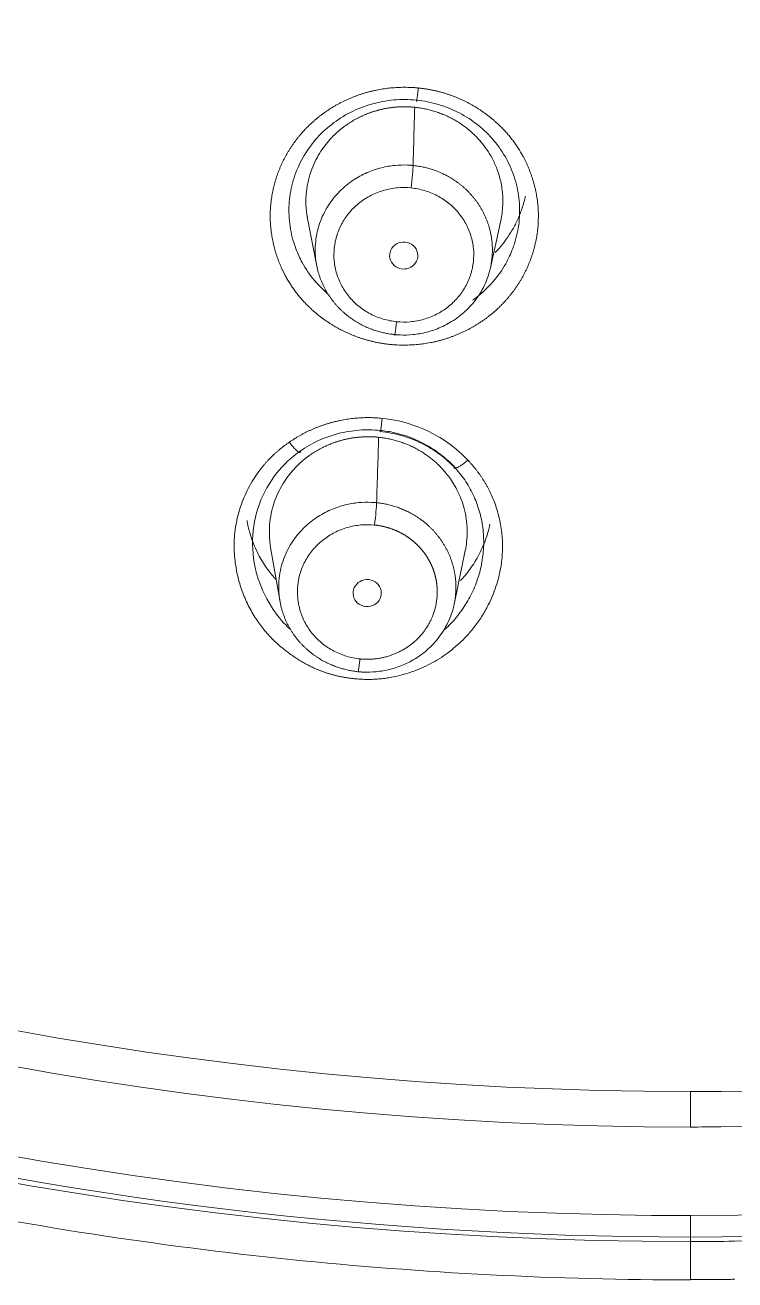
# Model space of a CAD drawing. Extents: x 6534 to 7663, y 0 to 827.
# Drawn here: x 7092.73 to 7104.11, y 475.14 to 495.25 of the extents above; entities that cross this region are included whole.
import ezdxf

# ---------------------------------------------------------------- set-up
doc = ezdxf.new("R2010")
doc.units = 0
doc.header["$LTSCALE"] = 30
doc.header["$MEASUREMENT"] = 0
doc.layers.add('1', color=7, linetype='CONTINUOUS')

msp = doc.modelspace()

# ---------------------------------------------------------------- linework, layer by layer
at = {"layer": '1', "color": 7, "linetype": 'Continuous', "lineweight": 18}
for p, q in [((7097.254, 492.176), (7097.407, 491.39)), ((7100.19, 491.36), (7100.362, 492.143)), ((7096.668, 486.877), (7096.818, 486.011)), ((7099.608, 485.968), (7099.786, 486.829))]:
    msp.add_line(p, q, dxfattribs=at)
at = {"layer": '1', "color": 7, "linetype": 'Continuous', "lineweight": 13}
for p, q in [((7103.394, 478.161), (7103.394, 477.592)), ((7103.394, 476.172), (7103.394, 475.81)), ((7103.394, 475.757), (7103.394, 475.829))]:
    msp.add_line(p, q, dxfattribs=at)
at = {"layer": '1', "color": 7, "linetype": 'Continuous', "lineweight": 18}
for centre, major_axis, ratio, start_param, end_param in [((7103.394, 533.307), (-60.5, 0), 0.961466, 4.72417, 7.004197), ((7103.394, 533.307), (-60.5, 0), 0.961466, 2.420581, 4.712389), ((7103.394, 533.445), (-59.925, 0), 0.961466, 4.712389, 7.853982), ((7103.394, 533.445), (60, 0), 0.961466, 1.582577, 4.712389), ((7103.394, 533.445), (60, 0), 0.961466, 4.72417, 7.853982), ((7103.394, 533.445), (-59.925, 0), 0.961466, 1.570796, 4.712389), ((7098.919, 492.724), (-0.03, -0.298), 0.02886, 1.294108, 2.767004), ((7098.685, 490.58), (0.03, 0.298), 0.028909, 2.892314, 4.434976), ((7098.334, 487.321), (-0.031, -0.298), 0.029056, 1.294328, 2.751593), ((7098.1, 485.176), (0.031, 0.298), 0.029105, 2.87292, 4.434803), ((7103.394, 533.445), (60, 0), 0.961466, 4.712389, 4.72417)]:
    msp.add_ellipse(centre, major_axis=major_axis, ratio=ratio, start_param=start_param, end_param=end_param, dxfattribs=at)
at = {"layer": '1', "color": 7, "linetype": 'Continuous', "lineweight": 13}
for centre, major_axis, start_param, end_param in [((7103.394, 533.307), (59.425, 0), 1.570796, 4.70194), ((7103.394, 533.307), (-59.425, 0), 1.570796, 4.70194), ((7103.394, 533.307), (57.948, 0), 1.579187, 4.712389), ((7103.394, 533.307), (-57.948, 0), 1.579187, 4.712389), ((7103.394, 533.352), (57.403, 0), 1.579486, 4.712389), ((7103.394, 533.352), (57.403, 0), 4.721079, 7.853982), ((7103.394, 533.352), (57.403, 0), 4.712389, 4.721079), ((7103.394, 533.307), (57.948, 0), 4.712389, 4.720779), ((7103.394, 533.307), (-59.425, 0), 1.560347, 1.570796)]:
    msp.add_ellipse(centre, major_axis=major_axis, ratio=0.961466, start_param=start_param, end_param=end_param, dxfattribs=at)
at = {"layer": '1', "color": 7, "linetype": 'Continuous', "lineweight": 18}
for points, knots in [([(7057.953, 494.91), (7059.367, 493.363), (7060.867, 491.888), (7064.02, 489.1), (7065.674, 487.786), (7069.117, 485.335), (7070.907, 484.197), (7074.601, 482.111), (7076.506, 481.162), (7080.409, 479.464), (7082.408, 478.715), (7086.477, 477.424), (7088.547, 476.883), (7092.735, 476.015), (7094.853, 475.688), (7099.113, 475.251), (7101.255, 475.142), (7103.397, 475.142)], [0, 0, 0, 0, 0.125, 0.125, 0.25, 0.25, 0.375, 0.375, 0.5, 0.5, 0.625, 0.625, 0.75, 0.75, 0.875, 0.875, 1, 1, 1, 1]), ([(7097.074, 491.664), (7097.06, 491.699), (7097.048, 491.734), (7097.003, 491.882), (7096.98, 491.997), (7096.958, 492.229), (7096.958, 492.346), (7096.984, 492.578), (7097.008, 492.693), (7097.08, 492.915), (7097.127, 493.023), (7097.242, 493.228), (7097.31, 493.325), (7097.465, 493.505), (7097.552, 493.587), (7097.74, 493.734), (7097.841, 493.799), (7098.055, 493.907), (7098.168, 493.951), (7098.4, 494.018), (7098.519, 494.04), (7098.761, 494.062), (7098.882, 494.061), (7099.003, 494.049)], [0, 0, 0, 0, 0.030914, 0.030914, 0.127822, 0.127822, 0.224731, 0.224731, 0.32164, 0.32164, 0.418548, 0.418548, 0.515457, 0.515457, 0.612365, 0.612365, 0.709274, 0.709274, 0.806183, 0.806183, 0.903091, 0.903091, 1, 1, 1, 1]), ([(7097.26, 492.144), (7097.259, 492.152), (7097.245, 492.225), (7097.229, 492.371), (7097.238, 492.634), (7097.309, 492.931), (7097.457, 493.222), (7097.63, 493.441), (7097.762, 493.561), (7097.835, 493.617), (7097.853, 493.63), (7097.87, 493.643), (7097.888, 493.655), (7097.906, 493.668), (7097.924, 493.68), (7097.942, 493.691), (7097.961, 493.703), (7097.979, 493.714), (7097.998, 493.725), (7098.016, 493.736), (7098.035, 493.746), (7098.054, 493.756), (7098.074, 493.766), (7098.093, 493.776), (7098.112, 493.785), (7098.132, 493.794), (7098.151, 493.803), (7098.171, 493.812), (7098.191, 493.82), (7098.211, 493.828), (7098.231, 493.836), (7098.251, 493.843), (7098.271, 493.85), (7098.291, 493.857), (7098.311, 493.864), (7098.332, 493.87), (7098.352, 493.877), (7098.373, 493.882), (7098.393, 493.888), (7098.414, 493.893), (7098.435, 493.898), (7098.455, 493.903), (7098.476, 493.908), (7098.497, 493.912), (7098.518, 493.916), (7098.538, 493.919), (7098.559, 493.923), (7098.58, 493.926), (7098.601, 493.929), (7098.622, 493.931), (7098.643, 493.934), (7098.664, 493.936), (7098.685, 493.937), (7098.706, 493.939), (7098.727, 493.94), (7098.748, 493.941), (7098.769, 493.942), (7098.789, 493.942), (7098.81, 493.942), (7098.831, 493.942), (7098.852, 493.942), (7098.873, 493.941), (7098.893, 493.94), (7098.914, 493.939), (7098.935, 493.938), (7098.955, 493.936), (7098.969, 493.935), (7098.976, 493.934)], [0, 0, 0, 0, 0.008112, 0.079304, 0.155935, 0.286325, 0.400126, 0.497286, 0.577762, 0.585278, 0.592786, 0.600286, 0.607778, 0.615261, 0.622736, 0.630203, 0.637661, 0.645111, 0.652553, 0.659987, 0.667412, 0.67483, 0.682238, 0.689639, 0.697031, 0.704415, 0.711791, 0.719158, 0.726517, 0.733868, 0.74121, 0.748545, 0.75587, 0.763188, 0.770497, 0.777798, 0.785091, 0.792375, 0.799651, 0.806919, 0.814178, 0.821429, 0.828672, 0.835907, 0.843133, 0.850351, 0.85756, 0.864761, 0.871954, 0.879139, 0.886315, 0.893483, 0.900642, 0.907793, 0.914936, 0.922071, 0.929197, 0.936315, 0.943424, 0.950525, 0.957618, 0.964703, 0.971779, 0.978847, 0.985906, 0.992957, 1, 1, 1, 1]), ([(7098.976, 493.934), (7098.989, 493.932), (7099.015, 493.93), (7099.053, 493.924), (7099.091, 493.918), (7099.13, 493.911), (7099.168, 493.903), (7099.206, 493.894), (7099.244, 493.884), (7099.281, 493.873), (7099.319, 493.862), (7099.356, 493.849), (7099.393, 493.835), (7099.429, 493.821), (7099.466, 493.806), (7099.502, 493.789), (7099.537, 493.772), (7099.573, 493.754), (7099.608, 493.735), (7099.642, 493.715), (7099.676, 493.694), (7099.709, 493.672), (7099.742, 493.65), (7099.775, 493.627), (7099.806, 493.602), (7099.838, 493.577), (7099.868, 493.551), (7099.898, 493.525), (7099.928, 493.497), (7099.956, 493.469), (7099.984, 493.44), (7100.011, 493.41), (7100.061, 493.352), (7100.134, 493.257), (7100.222, 493.113), (7100.3, 492.94), (7100.361, 492.738), (7100.393, 492.509), (7100.388, 492.296), (7100.366, 492.161), (7100.355, 492.11)], [0, 0, 0, 0, 0.014649, 0.02933, 0.044044, 0.05879, 0.073568, 0.088379, 0.103222, 0.118097, 0.133005, 0.147945, 0.162917, 0.177922, 0.192959, 0.208028, 0.223129, 0.238263, 0.253429, 0.268627, 0.283858, 0.299121, 0.314416, 0.329743, 0.345102, 0.360493, 0.375917, 0.391372, 0.40686, 0.42238, 0.437932, 0.453516, 0.469132, 0.52672, 0.592563, 0.666654, 0.748982, 0.839535, 0.938301, 1, 1, 1, 1]), ([(7099.003, 494.049), (7099.123, 494.036), (7099.242, 494.013), (7099.473, 493.944), (7099.585, 493.898), (7099.798, 493.787), (7099.899, 493.721), (7100.085, 493.572), (7100.17, 493.489), (7100.322, 493.307), (7100.389, 493.21), (7100.502, 493.003), (7100.548, 492.895), (7100.616, 492.671), (7100.639, 492.556), (7100.661, 492.324), (7100.66, 492.207), (7100.635, 491.975), (7100.61, 491.86), (7100.566, 491.722), (7100.557, 491.696), (7100.547, 491.67)], [0, 0, 0, 0, 0.108249, 0.108249, 0.216497, 0.216497, 0.324746, 0.324746, 0.432994, 0.432994, 0.541243, 0.541243, 0.649491, 0.649491, 0.75774, 0.75774, 0.865988, 0.865988, 0.974237, 0.974237, 1, 1, 1, 1]), ([(7098.95, 493.002), (7098.944, 493.002), (7098.932, 493.003), (7098.915, 493.005), (7098.897, 493.006), (7098.88, 493.007), (7098.801, 493.011), (7098.655, 493.007), (7098.436, 492.969), (7098.207, 492.892), (7097.977, 492.767), (7097.761, 492.588), (7097.575, 492.355), (7097.438, 492.07), (7097.39, 491.838), (7097.382, 491.69), (7097.382, 491.633), (7097.383, 491.577), (7097.387, 491.521), (7097.394, 491.467), (7097.403, 491.412), (7097.413, 491.359), (7097.426, 491.307), (7097.441, 491.256), (7097.458, 491.206), (7097.476, 491.157), (7097.497, 491.109), (7097.519, 491.062), (7097.542, 491.017), (7097.567, 490.973), (7097.593, 490.931), (7097.621, 490.889), (7097.65, 490.85), (7097.68, 490.811), (7097.711, 490.774), (7097.743, 490.739), (7097.775, 490.705), (7097.809, 490.672), (7097.843, 490.641), (7097.878, 490.611), (7097.914, 490.583), (7097.95, 490.556), (7097.987, 490.531), (7098.024, 490.507), (7098.061, 490.484), (7098.098, 490.463), (7098.136, 490.443), (7098.173, 490.424), (7098.211, 490.407), (7098.249, 490.391), (7098.287, 490.377), (7098.325, 490.363), (7098.362, 490.351), (7098.4, 490.34), (7098.437, 490.33), (7098.474, 490.321), (7098.51, 490.313), (7098.546, 490.306), (7098.582, 490.3), (7098.618, 490.295), (7098.642, 490.293), (7098.653, 490.291)], [0, 0, 0, 0, 0.004015, 0.007996, 0.011942, 0.015855, 0.019734, 0.064711, 0.114332, 0.168596, 0.227502, 0.291048, 0.359234, 0.432056, 0.509512, 0.522903, 0.536174, 0.549323, 0.562352, 0.575259, 0.588045, 0.600709, 0.613253, 0.625675, 0.637976, 0.650156, 0.662214, 0.674151, 0.685967, 0.697662, 0.709235, 0.720687, 0.732018, 0.743227, 0.754315, 0.765282, 0.776127, 0.786851, 0.797454, 0.807935, 0.818295, 0.828533, 0.83865, 0.848646, 0.85852, 0.868273, 0.877905, 0.887415, 0.896804, 0.906071, 0.915217, 0.924242, 0.933145, 0.941927, 0.950587, 0.959126, 0.967544, 0.97584, 0.984015, 0.992068, 1, 1, 1, 1]), ([(7098.653, 490.291), (7098.659, 490.291), (7098.671, 490.29), (7098.688, 490.288), (7098.706, 490.287), (7098.723, 490.286), (7098.803, 490.282), (7098.953, 490.286), (7099.174, 490.325), (7099.404, 490.405), (7099.633, 490.532), (7099.848, 490.711), (7100.032, 490.944), (7100.166, 491.227), (7100.213, 491.456), (7100.221, 491.603), (7100.222, 491.659), (7100.22, 491.715), (7100.216, 491.771), (7100.21, 491.826), (7100.201, 491.88), (7100.19, 491.933), (7100.177, 491.985), (7100.163, 492.036), (7100.146, 492.086), (7100.128, 492.135), (7100.107, 492.183), (7100.085, 492.229), (7100.062, 492.274), (7100.037, 492.318), (7100.011, 492.361), (7099.984, 492.402), (7099.955, 492.442), (7099.925, 492.48), (7099.894, 492.517), (7099.862, 492.553), (7099.829, 492.587), (7099.796, 492.62), (7099.762, 492.651), (7099.727, 492.681), (7099.691, 492.709), (7099.655, 492.736), (7099.618, 492.761), (7099.582, 492.785), (7099.544, 492.808), (7099.507, 492.829), (7099.469, 492.849), (7099.431, 492.868), (7099.394, 492.885), (7099.356, 492.901), (7099.318, 492.916), (7099.28, 492.93), (7099.242, 492.942), (7099.205, 492.953), (7099.168, 492.963), (7099.131, 492.972), (7099.094, 492.98), (7099.057, 492.987), (7099.021, 492.993), (7098.986, 492.998), (7098.962, 493), (7098.95, 493.002)], [0, 0, 0, 0, 0.003927, 0.007866, 0.011819, 0.015784, 0.019761, 0.065641, 0.115908, 0.170561, 0.229595, 0.293007, 0.360793, 0.432948, 0.509466, 0.522824, 0.536063, 0.549181, 0.56218, 0.575058, 0.587817, 0.600456, 0.612976, 0.625375, 0.637655, 0.649815, 0.661855, 0.673775, 0.685576, 0.697257, 0.708818, 0.720259, 0.73158, 0.742782, 0.753864, 0.764826, 0.775669, 0.786392, 0.796995, 0.807479, 0.817843, 0.828087, 0.838211, 0.848216, 0.858102, 0.867867, 0.877513, 0.887039, 0.896446, 0.905733, 0.914901, 0.923949, 0.932877, 0.941686, 0.950375, 0.958945, 0.967395, 0.975726, 0.983937, 0.992028, 1, 1, 1, 1]), ([(7100.267, 491.606), (7100.295, 491.635), (7100.357, 491.703), (7100.448, 491.82), (7100.539, 491.961), (7100.623, 492.121), (7100.694, 492.298), (7100.732, 492.428), (7100.748, 492.499), (7100.749, 492.504)], [0, 0, 0, 0, 0.115, 0.266085, 0.428675, 0.602779, 0.788404, 0.985559, 1, 1, 1, 1]), ([(7097.143, 488.425), (7097.326, 488.553), (7097.533, 488.648), (7097.861, 488.733), (7097.973, 488.751), (7098.198, 488.768), (7098.311, 488.767), (7098.424, 488.755)], [0, 0, 0, 0, 0.5, 0.5, 0.75, 0.75, 1, 1, 1, 1]), ([(7098.419, 488.739), (7098.536, 488.727), (7098.763, 488.684), (7099.088, 488.56), (7099.383, 488.38), (7099.553, 488.228), (7099.631, 488.145)], [0, 0, 0, 0, 0.250095, 0.500109, 0.750079, 1, 1, 1, 1]), ([(7096.668, 486.877), (7096.664, 486.903), (7096.652, 486.983), (7096.644, 487.12), (7096.656, 487.354), (7096.723, 487.637), (7096.872, 487.929), (7097.046, 488.15), (7097.179, 488.271), (7097.252, 488.327), (7097.27, 488.34), (7097.287, 488.353), (7097.305, 488.366), (7097.323, 488.378), (7097.341, 488.39), (7097.36, 488.402), (7097.378, 488.413), (7097.397, 488.425), (7097.415, 488.436), (7097.434, 488.446), (7097.453, 488.457), (7097.472, 488.467), (7097.492, 488.477), (7097.511, 488.487), (7097.53, 488.496), (7097.55, 488.505), (7097.57, 488.514), (7097.589, 488.523), (7097.609, 488.531), (7097.629, 488.539), (7097.649, 488.547), (7097.67, 488.554), (7097.69, 488.562), (7097.71, 488.569), (7097.73, 488.575), (7097.751, 488.582), (7097.771, 488.588), (7097.792, 488.594), (7097.813, 488.599), (7097.833, 488.605), (7097.854, 488.61), (7097.875, 488.614), (7097.896, 488.619), (7097.917, 488.623), (7097.938, 488.627), (7097.958, 488.631), (7097.979, 488.634), (7098, 488.637), (7098.021, 488.64), (7098.042, 488.643), (7098.063, 488.645), (7098.084, 488.647), (7098.105, 488.649), (7098.127, 488.65), (7098.148, 488.652), (7098.169, 488.653), (7098.19, 488.653), (7098.211, 488.654), (7098.231, 488.654), (7098.252, 488.654), (7098.273, 488.653), (7098.294, 488.653), (7098.315, 488.652), (7098.336, 488.651), (7098.357, 488.649), (7098.377, 488.648), (7098.391, 488.646), (7098.398, 488.646)], [0, 0, 0, 0, 0.028271, 0.085723, 0.146507, 0.278418, 0.393553, 0.491849, 0.573255, 0.580852, 0.588441, 0.596021, 0.603593, 0.611157, 0.618712, 0.626259, 0.633798, 0.641328, 0.64885, 0.656363, 0.663868, 0.671365, 0.678853, 0.686333, 0.693804, 0.701267, 0.708722, 0.716168, 0.723606, 0.731036, 0.738456, 0.745869, 0.753273, 0.760669, 0.768056, 0.775435, 0.782806, 0.790168, 0.797521, 0.804867, 0.812203, 0.819532, 0.826852, 0.834163, 0.841466, 0.848761, 0.856047, 0.863325, 0.870594, 0.877855, 0.885108, 0.892352, 0.899588, 0.906815, 0.914034, 0.921244, 0.928446, 0.935639, 0.942824, 0.950001, 0.957169, 0.964328, 0.97148, 0.978622, 0.985757, 0.992883, 1, 1, 1, 1]), ([(7098.398, 488.646), (7098.411, 488.644), (7098.437, 488.641), (7098.475, 488.636), (7098.514, 488.63), (7098.552, 488.623), (7098.59, 488.615), (7098.629, 488.606), (7098.667, 488.596), (7098.704, 488.585), (7098.742, 488.573), (7098.779, 488.56), (7098.816, 488.547), (7098.853, 488.532), (7098.89, 488.517), (7098.926, 488.5), (7098.962, 488.483), (7098.997, 488.465), (7099.032, 488.445), (7099.067, 488.425), (7099.101, 488.405), (7099.134, 488.383), (7099.167, 488.36), (7099.2, 488.337), (7099.232, 488.312), (7099.263, 488.287), (7099.294, 488.261), (7099.324, 488.234), (7099.353, 488.207), (7099.382, 488.178), (7099.41, 488.149), (7099.437, 488.119), (7099.479, 488.071), (7099.535, 488), (7099.603, 487.898), (7099.667, 487.781), (7099.725, 487.648), (7099.773, 487.499), (7099.806, 487.335), (7099.821, 487.155), (7099.813, 486.985), (7099.796, 486.875), (7099.786, 486.829)], [0, 0, 0, 0, 0.014737, 0.029506, 0.044307, 0.059142, 0.074009, 0.088909, 0.103841, 0.118806, 0.133803, 0.148833, 0.163896, 0.178991, 0.194119, 0.20928, 0.224473, 0.239698, 0.254956, 0.270247, 0.28557, 0.300926, 0.316314, 0.331734, 0.347188, 0.362673, 0.378191, 0.393742, 0.409324, 0.42494, 0.440587, 0.456267, 0.47198, 0.514698, 0.5621, 0.614185, 0.670946, 0.732379, 0.798479, 0.86924, 0.944654, 1, 1, 1, 1]), ([(7096.465, 486.39), (7096.462, 486.398), (7096.402, 486.597), (7096.347, 487.001), (7096.457, 487.582), (7096.732, 488.074), (7097, 488.326), (7097.143, 488.425)], [0, 0, 0, 0, 0.010812, 0.269331, 0.523042, 0.772133, 1, 1, 1, 1]), ([(7099.606, 488.176), (7099.669, 488.109), (7099.726, 488.038), (7099.829, 487.887), (7099.875, 487.807), (7099.953, 487.641), (7099.985, 487.556), (7100.037, 487.38), (7100.056, 487.289), (7100.079, 487.107), (7100.084, 487.014), (7100.079, 486.829), (7100.07, 486.737), (7100.051, 486.628), (7100.047, 486.61), (7100.044, 486.592)], [0, 0, 0, 0, 0.161473, 0.161473, 0.322945, 0.322945, 0.484418, 0.484418, 0.645891, 0.645891, 0.807363, 0.807363, 0.968836, 0.968836, 1, 1, 1, 1]), ([(7098.365, 487.597), (7098.36, 487.597), (7098.348, 487.599), (7098.331, 487.6), (7098.314, 487.601), (7098.297, 487.602), (7098.218, 487.606), (7098.071, 487.602), (7097.851, 487.565), (7097.622, 487.487), (7097.392, 487.361), (7097.176, 487.183), (7096.99, 486.95), (7096.853, 486.666), (7096.806, 486.435), (7096.798, 486.287), (7096.797, 486.23), (7096.799, 486.174), (7096.803, 486.118), (7096.809, 486.063), (7096.818, 486.009), (7096.829, 485.956), (7096.842, 485.904), (7096.857, 485.853), (7096.873, 485.803), (7096.892, 485.754), (7096.912, 485.706), (7096.934, 485.659), (7096.958, 485.614), (7096.983, 485.57), (7097.009, 485.528), (7097.036, 485.486), (7097.065, 485.447), (7097.095, 485.408), (7097.126, 485.371), (7097.158, 485.336), (7097.191, 485.302), (7097.225, 485.269), (7097.259, 485.238), (7097.294, 485.208), (7097.33, 485.18), (7097.366, 485.153), (7097.402, 485.128), (7097.439, 485.104), (7097.476, 485.081), (7097.514, 485.06), (7097.551, 485.04), (7097.589, 485.022), (7097.627, 485.005), (7097.665, 484.989), (7097.702, 484.974), (7097.74, 484.96), (7097.778, 484.948), (7097.815, 484.937), (7097.852, 484.927), (7097.889, 484.918), (7097.926, 484.91), (7097.962, 484.903), (7097.998, 484.897), (7098.033, 484.893), (7098.057, 484.89), (7098.068, 484.889)], [0, 0, 0, 0, 0.003921, 0.007817, 0.011689, 0.015536, 0.019358, 0.064573, 0.114371, 0.16875, 0.227711, 0.291254, 0.359377, 0.43208, 0.50936, 0.522766, 0.53605, 0.549213, 0.562254, 0.575174, 0.587972, 0.600648, 0.613202, 0.625635, 0.637946, 0.650136, 0.662203, 0.674149, 0.685973, 0.697676, 0.709256, 0.720715, 0.732052, 0.743267, 0.75436, 0.765331, 0.776181, 0.786908, 0.797514, 0.807998, 0.81836, 0.8286, 0.838718, 0.848715, 0.858589, 0.868342, 0.877972, 0.887481, 0.896868, 0.906133, 0.915276, 0.924297, 0.933196, 0.941973, 0.950628, 0.959162, 0.967573, 0.975863, 0.98403, 0.992076, 1, 1, 1, 1]), ([(7098.068, 484.889), (7098.074, 484.888), (7098.086, 484.887), (7098.103, 484.886), (7098.12, 484.884), (7098.137, 484.883), (7098.217, 484.88), (7098.366, 484.884), (7098.586, 484.922), (7098.817, 485.001), (7099.046, 485.127), (7099.261, 485.306), (7099.446, 485.539), (7099.581, 485.822), (7099.628, 486.051), (7099.636, 486.198), (7099.637, 486.255), (7099.635, 486.311), (7099.631, 486.366), (7099.625, 486.421), (7099.616, 486.475), (7099.605, 486.528), (7099.593, 486.58), (7099.578, 486.631), (7099.561, 486.681), (7099.543, 486.73), (7099.523, 486.778), (7099.501, 486.824), (7099.477, 486.869), (7099.453, 486.913), (7099.426, 486.956), (7099.399, 486.997), (7099.37, 487.037), (7099.34, 487.075), (7099.309, 487.112), (7099.278, 487.148), (7099.245, 487.182), (7099.211, 487.215), (7099.177, 487.246), (7099.142, 487.276), (7099.106, 487.304), (7099.07, 487.331), (7099.034, 487.356), (7098.997, 487.38), (7098.96, 487.403), (7098.922, 487.424), (7098.885, 487.444), (7098.847, 487.463), (7098.809, 487.48), (7098.771, 487.496), (7098.733, 487.511), (7098.696, 487.525), (7098.658, 487.537), (7098.62, 487.548), (7098.583, 487.558), (7098.546, 487.567), (7098.509, 487.575), (7098.473, 487.582), (7098.437, 487.588), (7098.401, 487.593), (7098.377, 487.596), (7098.365, 487.597)], [0, 0, 0, 0, 0.003868, 0.007742, 0.011622, 0.015507, 0.019397, 0.06511, 0.115266, 0.16986, 0.228891, 0.292354, 0.360244, 0.432556, 0.509282, 0.522646, 0.535891, 0.549015, 0.562019, 0.574904, 0.587668, 0.600312, 0.612837, 0.625242, 0.637526, 0.649691, 0.661736, 0.673661, 0.685466, 0.697151, 0.708716, 0.720161, 0.731487, 0.742693, 0.753779, 0.764745, 0.775591, 0.786317, 0.796924, 0.807411, 0.817778, 0.828026, 0.838154, 0.848162, 0.85805, 0.867819, 0.877468, 0.886998, 0.896408, 0.905698, 0.914869, 0.92392, 0.932851, 0.941663, 0.950356, 0.958928, 0.967382, 0.975716, 0.98393, 0.992025, 1, 1, 1, 1]), ([(7096.289, 487.311), (7096.3, 487.245), (7096.338, 487.081), (7096.429, 486.84), (7096.559, 486.608), (7096.663, 486.469), (7096.723, 486.399), (7096.736, 486.384), (7096.743, 486.375), (7096.746, 486.373)], [0, 0, 0, 0, 0.191545, 0.478844, 0.729981, 0.944995, 0.967502, 0.989979, 1, 1, 1, 1]), ([(7099.71, 486.347), (7099.715, 486.353), (7099.748, 486.388), (7099.808, 486.458), (7099.886, 486.563), (7099.96, 486.679), (7100.03, 486.807), (7100.092, 486.947), (7100.144, 487.097), (7100.17, 487.201), (7100.181, 487.253)], [0, 0, 0, 0, 0.021801, 0.139583, 0.265083, 0.398309, 0.539266, 0.687962, 0.844403, 1, 1, 1, 1]), ([(7103.397, 475.147), (7103.455, 475.147), (7103.512, 475.147), (7103.624, 475.147), (7103.678, 475.148), (7103.785, 475.148), (7103.837, 475.149), (7103.939, 475.15), (7103.989, 475.15), (7104.062, 475.151), (7104.085, 475.151), (7104.107, 475.151)], [0, 0, 0, 0, 0.242083, 0.242083, 0.472863, 0.472863, 0.693433, 0.693433, 0.904743, 0.904743, 1, 1, 1, 1])]:
    msp.add_open_spline(points, degree=3, knots=knots, dxfattribs=at)
at = {"layer": '1', "color": 7, "linetype": 'Continuous', "lineweight": 13}
for points, degree, knots in [([(7098.585, 490.133), (7098.155, 490.179), (7097.791, 490.37), (7097.605, 490.467), (7097.274, 490.729), (7096.873, 491.202), (7096.75, 491.602), (7096.627, 492.005), (7096.674, 492.416), (7096.721, 492.823), (7096.928, 493.185), (7097.133, 493.544), (7097.465, 493.8), (7097.629, 493.926), (7098.003, 494.114), (7098.205, 494.171), (7098.599, 494.283), (7099.034, 494.244)], 2, [0, 0, 0, 0.125, 0.125, 0.1875, 0.25, 0.375, 0.375, 0.5, 0.5, 0.625, 0.625, 0.75, 0.75, 0.8125, 0.875, 0.875, 1, 1, 1]), ([(7099.034, 494.244), (7099.464, 494.198), (7099.828, 494.007), (7100.013, 493.91), (7100.344, 493.648), (7100.745, 493.176), (7100.868, 492.775), (7100.992, 492.373), (7100.945, 491.962), (7100.898, 491.555), (7100.691, 491.192), (7100.485, 490.833), (7100.154, 490.577), (7099.99, 490.451), (7099.615, 490.264), (7099.414, 490.206), (7099.019, 490.094), (7098.585, 490.133)], 2, [0, 0, 0, 0.125, 0.125, 0.1875, 0.25, 0.375, 0.375, 0.5, 0.5, 0.625, 0.625, 0.75, 0.75, 0.8125, 0.875, 0.875, 1, 1, 1]), ([(7098.685, 490.498), (7098.612, 490.505), (7098.539, 490.52), (7098.399, 490.561), (7098.331, 490.589), (7098.203, 490.656), (7098.142, 490.696), (7098.029, 490.786), (7097.977, 490.837), (7097.885, 490.946), (7097.844, 491.006), (7097.776, 491.13), (7097.748, 491.196), (7097.707, 491.331), (7097.693, 491.401), (7097.679, 491.541), (7097.68, 491.612), (7097.695, 491.753), (7097.71, 491.822), (7097.753, 491.957), (7097.782, 492.022), (7097.852, 492.146), (7097.893, 492.205), (7097.987, 492.313), (7098.04, 492.363), (7098.154, 492.452), (7098.215, 492.491), (7098.345, 492.556), (7098.413, 492.583), (7098.554, 492.623), (7098.626, 492.637), (7098.772, 492.65), (7098.846, 492.649), (7098.919, 492.642)], 3, [0, 0, 0, 0, 0.0625, 0.0625, 0.125, 0.125, 0.1875, 0.1875, 0.25, 0.25, 0.3125, 0.3125, 0.375, 0.375, 0.4375, 0.4375, 0.5, 0.5, 0.5625, 0.5625, 0.625, 0.625, 0.6875, 0.6875, 0.75, 0.75, 0.8125, 0.8125, 0.875, 0.875, 0.9375, 0.9375, 1, 1, 1, 1]), ([(7098.919, 492.642), (7098.992, 492.634), (7099.064, 492.62), (7099.204, 492.578), (7099.272, 492.551), (7099.401, 492.483), (7099.462, 492.444), (7099.575, 492.353), (7099.627, 492.303), (7099.719, 492.193), (7099.759, 492.134), (7099.828, 492.009), (7099.855, 491.944), (7099.897, 491.808), (7099.911, 491.739), (7099.924, 491.598), (7099.924, 491.527), (7099.909, 491.387), (7099.894, 491.318), (7099.85, 491.183), (7099.822, 491.118), (7099.752, 490.994), (7099.71, 490.935), (7099.616, 490.827), (7099.564, 490.777), (7099.45, 490.688), (7099.388, 490.649), (7099.259, 490.583), (7099.19, 490.557), (7099.05, 490.516), (7098.977, 490.503), (7098.831, 490.49), (7098.758, 490.49), (7098.685, 490.498)], 3, [0, 0, 0, 0, 0.0625, 0.0625, 0.125, 0.125, 0.1875, 0.1875, 0.25, 0.25, 0.3125, 0.3125, 0.375, 0.375, 0.4375, 0.4375, 0.5, 0.5, 0.5625, 0.5625, 0.625, 0.625, 0.6875, 0.6875, 0.75, 0.75, 0.8125, 0.8125, 0.875, 0.875, 0.9375, 0.9375, 1, 1, 1, 1]), ([(7097.586, 490.941), (7097.509, 491.007), (7097.438, 491.078), (7097.297, 491.246), (7097.23, 491.344), (7097.135, 491.517), (7097.102, 491.59), (7097.074, 491.664)], 3, [0, 0, 0, 0, 0.335573, 0.335573, 0.73083, 0.73083, 1, 1, 1, 1]), ([(7100.547, 491.67), (7100.516, 491.587), (7100.478, 491.505), (7100.376, 491.325), (7100.308, 491.228), (7100.153, 491.049), (7100.067, 490.966), (7099.95, 490.875), (7099.928, 490.859), (7099.905, 490.842)], 3, [0, 0, 0, 0, 0.254085, 0.254085, 0.58753, 0.58753, 0.920974, 0.920974, 1, 1, 1, 1]), ([(7096.968, 488.567), (7097.288, 488.79), (7097.672, 488.889), (7098.059, 488.989), (7098.455, 488.949)], 2, [0, 0, 0, 0.5, 0.5, 1, 1, 1]), ([(7098.455, 488.949), (7098.453, 488.931), (7098.451, 488.913), (7098.447, 488.877), (7098.445, 488.86), (7098.441, 488.827), (7098.439, 488.811), (7098.435, 488.784), (7098.433, 488.772), (7098.43, 488.753), (7098.429, 488.745), (7098.427, 488.735), (7098.426, 488.733), (7098.424, 488.733), (7098.424, 488.735), (7098.424, 488.743), (7098.424, 488.748), (7098.424, 488.755)], 3, [0, 0, 0, 0, 0.125, 0.125, 0.25, 0.25, 0.375, 0.375, 0.5, 0.5, 0.625, 0.625, 0.75, 0.75, 0.875, 0.875, 1, 1, 1, 1]), ([(7098.424, 488.755), (7098.501, 488.748), (7098.715, 488.713), (7099.066, 488.592), (7099.382, 488.393), (7099.552, 488.234), (7099.606, 488.176)], 3, [0, 0, 0, 0, 0.172308, 0.47809, 0.820636, 1, 1, 1, 1]), ([(7098.011, 484.776), (7098.002, 484.777), (7097.986, 484.779), (7097.961, 484.782), (7097.937, 484.785), (7097.912, 484.788), (7097.888, 484.792), (7097.864, 484.796), (7097.84, 484.8), (7097.816, 484.804), (7097.793, 484.809), (7097.769, 484.814), (7097.746, 484.819), (7097.723, 484.824), (7097.7, 484.83), (7097.677, 484.836), (7097.654, 484.842), (7097.631, 484.849), (7097.609, 484.855), (7097.586, 484.862), (7097.564, 484.869), (7097.542, 484.877), (7097.52, 484.884), (7097.498, 484.892), (7097.476, 484.9), (7097.455, 484.909), (7097.434, 484.917), (7097.394, 484.933), (7097.337, 484.959), (7097.263, 484.996), (7097.189, 485.037), (7097.09, 485.096), (7096.97, 485.177), (7096.848, 485.272), (7096.749, 485.36), (7096.669, 485.439), (7096.594, 485.521), (7096.524, 485.606), (7096.46, 485.695), (7096.397, 485.791), (7096.337, 485.895), (7096.282, 486.007), (7096.233, 486.122), (7096.19, 486.24), (7096.151, 486.37), (7096.119, 486.512), (7096.095, 486.664), (7096.083, 486.817), (7096.082, 486.97), (7096.093, 487.123), (7096.116, 487.276), (7096.151, 487.426), (7096.198, 487.575), (7096.256, 487.72), (7096.326, 487.862), (7096.406, 487.997), (7096.475, 488.095), (7096.526, 488.16), (7096.555, 488.196), (7096.585, 488.231), (7096.616, 488.265), (7096.647, 488.298), (7096.68, 488.331), (7096.713, 488.363), (7096.747, 488.394), (7096.782, 488.425), (7096.817, 488.455), (7096.854, 488.484), (7096.891, 488.512), (7096.929, 488.54), (7096.955, 488.558), (7096.968, 488.567)], 3, [0, 0, 0, 0, 0.004833, 0.009646, 0.014437, 0.019209, 0.023961, 0.028693, 0.033408, 0.038104, 0.042782, 0.047443, 0.052088, 0.056717, 0.06133, 0.065929, 0.070513, 0.075083, 0.07964, 0.084185, 0.088718, 0.093239, 0.097749, 0.102249, 0.10674, 0.111221, 0.115694, 0.120159, 0.135959, 0.152056, 0.168471, 0.185225, 0.219181, 0.253015, 0.275058, 0.296843, 0.318425, 0.339864, 0.36122, 0.382554, 0.406994, 0.431379, 0.45579, 0.480304, 0.505002, 0.535577, 0.565759, 0.595709, 0.625584, 0.656215, 0.686613, 0.716956, 0.747419, 0.778929, 0.810078, 0.841043, 0.872005, 0.881104, 0.890191, 0.89927, 0.908346, 0.917423, 0.926507, 0.935603, 0.944715, 0.953848, 0.963008, 0.972198, 0.981424, 0.99069, 1, 1, 1, 1]), ([(7099.827, 488.278), (7099.833, 488.272), (7099.844, 488.261), (7099.861, 488.243), (7099.877, 488.225), (7099.893, 488.207), (7099.908, 488.189), (7099.924, 488.17), (7099.939, 488.152), (7099.954, 488.133), (7099.969, 488.115), (7099.983, 488.096), (7099.997, 488.077), (7100.011, 488.058), (7100.025, 488.039), (7100.038, 488.019), (7100.051, 488), (7100.064, 487.98), (7100.077, 487.96), (7100.089, 487.94), (7100.102, 487.92), (7100.114, 487.9), (7100.125, 487.88), (7100.137, 487.859), (7100.148, 487.839), (7100.159, 487.818), (7100.169, 487.797), (7100.195, 487.746), (7100.232, 487.664), (7100.275, 487.548), (7100.312, 487.43), (7100.341, 487.308), (7100.363, 487.185), (7100.378, 487.06), (7100.384, 486.935), (7100.383, 486.81), (7100.374, 486.685), (7100.348, 486.497), (7100.286, 486.25), (7100.176, 485.987), (7100.052, 485.769), (7099.926, 485.592), (7099.795, 485.442), (7099.664, 485.316), (7099.538, 485.211), (7099.404, 485.117), (7099.263, 485.033), (7099.117, 484.959), (7098.966, 484.897), (7098.812, 484.846), (7098.692, 484.817), (7098.609, 484.8), (7098.563, 484.792), (7098.518, 484.785), (7098.473, 484.779), (7098.427, 484.775), (7098.381, 484.771), (7098.335, 484.768), (7098.289, 484.766), (7098.243, 484.765), (7098.197, 484.765), (7098.15, 484.767), (7098.104, 484.769), (7098.057, 484.772), (7098.026, 484.775), (7098.011, 484.776)], 3, [0, 0, 0, 0, 0.004807, 0.009602, 0.014383, 0.019153, 0.023912, 0.028659, 0.033397, 0.038125, 0.042844, 0.047556, 0.052259, 0.056956, 0.061647, 0.066332, 0.071013, 0.075689, 0.080362, 0.085031, 0.089699, 0.094365, 0.09903, 0.103696, 0.108361, 0.113028, 0.117697, 0.122368, 0.146918, 0.171464, 0.196095, 0.220899, 0.245965, 0.270768, 0.295483, 0.320206, 0.345032, 0.370058, 0.431929, 0.494713, 0.536845, 0.578842, 0.62112, 0.653053, 0.684793, 0.716517, 0.748401, 0.780161, 0.811677, 0.843106, 0.874608, 0.883532, 0.892446, 0.901352, 0.910256, 0.919161, 0.928071, 0.93699, 0.945922, 0.954871, 0.96384, 0.972834, 0.981856, 0.99091, 1, 1, 1, 1]), ([(7099.827, 488.278), (7099.82, 488.272), (7099.793, 488.249), (7099.747, 488.213), (7099.706, 488.186), (7099.679, 488.17), (7099.662, 488.162), (7099.647, 488.155), (7099.628, 488.15), (7099.61, 488.15), (7099.604, 488.162), (7099.605, 488.173), (7099.606, 488.176)], 3, [0, 0, 0, 0, 0.050598, 0.200084, 0.349569, 0.424312, 0.499055, 0.573798, 0.64854, 0.798026, 0.947511, 1, 1, 1, 1]), ([(7098.1, 485.094), (7098.027, 485.101), (7097.955, 485.115), (7097.815, 485.157), (7097.747, 485.185), (7097.618, 485.252), (7097.557, 485.292), (7097.444, 485.383), (7097.392, 485.433), (7097.3, 485.543), (7097.26, 485.602), (7097.191, 485.727), (7097.164, 485.792), (7097.122, 485.928), (7097.108, 485.997), (7097.095, 486.138), (7097.095, 486.209), (7097.111, 486.349), (7097.125, 486.418), (7097.169, 486.553), (7097.197, 486.618), (7097.267, 486.742), (7097.309, 486.801), (7097.403, 486.91), (7097.455, 486.959), (7097.569, 487.048), (7097.63, 487.087), (7097.76, 487.153), (7097.829, 487.18), (7097.969, 487.22), (7098.042, 487.233), (7098.188, 487.247), (7098.261, 487.246), (7098.334, 487.239)], 3, [0, 0, 0, 0, 0.0625, 0.0625, 0.125, 0.125, 0.1875, 0.1875, 0.25, 0.25, 0.3125, 0.3125, 0.375, 0.375, 0.4375, 0.4375, 0.5, 0.5, 0.5625, 0.5625, 0.625, 0.625, 0.6875, 0.6875, 0.75, 0.75, 0.8125, 0.8125, 0.875, 0.875, 0.9375, 0.9375, 1, 1, 1, 1]), ([(7098.334, 487.239), (7098.34, 487.238), (7098.351, 487.237), (7098.368, 487.235), (7098.385, 487.233), (7098.401, 487.23), (7098.418, 487.227), (7098.434, 487.224), (7098.45, 487.221), (7098.466, 487.218), (7098.482, 487.214), (7098.498, 487.21), (7098.514, 487.206), (7098.529, 487.202), (7098.545, 487.197), (7098.56, 487.193), (7098.575, 487.188), (7098.59, 487.183), (7098.605, 487.178), (7098.62, 487.173), (7098.634, 487.167), (7098.649, 487.161), (7098.663, 487.155), (7098.677, 487.149), (7098.691, 487.143), (7098.705, 487.137), (7098.718, 487.131), (7098.732, 487.124), (7098.745, 487.117), (7098.758, 487.11), (7098.771, 487.103), (7098.784, 487.096), (7098.797, 487.089), (7098.809, 487.082), (7098.822, 487.074), (7098.834, 487.067), (7098.846, 487.059), (7098.857, 487.051), (7098.869, 487.043), (7098.881, 487.035), (7098.892, 487.027), (7098.903, 487.019), (7098.914, 487.01), (7098.925, 487.002), (7098.936, 486.994), (7098.946, 486.985), (7098.956, 486.976), (7098.966, 486.968), (7098.976, 486.959), (7098.986, 486.95), (7098.996, 486.941), (7099.005, 486.932), (7099.015, 486.923), (7099.024, 486.914), (7099.033, 486.905), (7099.042, 486.896), (7099.05, 486.887), (7099.059, 486.878), (7099.067, 486.869), (7099.075, 486.859), (7099.083, 486.85), (7099.091, 486.841), (7099.099, 486.831), (7099.107, 486.822), (7099.114, 486.812), (7099.121, 486.803), (7099.128, 486.794), (7099.135, 486.784), (7099.142, 486.775), (7099.149, 486.765), (7099.155, 486.756), (7099.162, 486.746), (7099.168, 486.737), (7099.174, 486.727), (7099.18, 486.718), (7099.186, 486.708), (7099.191, 486.699), (7099.197, 486.689), (7099.202, 486.68), (7099.207, 486.67), (7099.213, 486.661), (7099.218, 486.651), (7099.222, 486.642), (7099.227, 486.633), (7099.232, 486.623), (7099.236, 486.614), (7099.241, 486.605), (7099.245, 486.595), (7099.249, 486.586), (7099.253, 486.577), (7099.257, 486.568), (7099.261, 486.559), (7099.264, 486.55), (7099.268, 486.54), (7099.271, 486.531), (7099.275, 486.522), (7099.278, 486.514), (7099.281, 486.505), (7099.284, 486.496), (7099.287, 486.487), (7099.29, 486.478), (7099.292, 486.469), (7099.295, 486.461), (7099.297, 486.452), (7099.3, 486.444), (7099.302, 486.435), (7099.304, 486.427), (7099.306, 486.418), (7099.308, 486.41), (7099.31, 486.402), (7099.312, 486.393), (7099.314, 486.385), (7099.316, 486.377), (7099.317, 486.369), (7099.319, 486.361), (7099.32, 486.353), (7099.322, 486.345), (7099.323, 486.337), (7099.324, 486.33), (7099.326, 486.322), (7099.327, 486.314), (7099.328, 486.307), (7099.329, 486.299), (7099.33, 486.292), (7099.331, 486.284), (7099.331, 486.277), (7099.332, 486.27), (7099.333, 486.263), (7099.334, 486.256), (7099.334, 486.249), (7099.335, 486.242), (7099.335, 486.235), (7099.336, 486.228), (7099.336, 486.221), (7099.336, 486.215), (7099.337, 486.208), (7099.337, 486.201), (7099.337, 486.195), (7099.337, 486.189), (7099.337, 486.182), (7099.337, 486.176), (7099.337, 486.17), (7099.337, 486.164), (7099.337, 486.158), (7099.337, 486.152), (7099.337, 486.146), (7099.337, 486.14), (7099.337, 486.134), (7099.337, 486.129), (7099.336, 486.123), (7099.336, 486.118), (7099.336, 486.112), (7099.336, 486.107), (7099.335, 486.102), (7099.335, 486.096), (7099.335, 486.091), (7099.334, 486.086), (7099.334, 486.081), (7099.333, 486.076), (7099.333, 486.072), (7099.333, 486.067), (7099.332, 486.062), (7099.327, 486.01), (7099.31, 485.919), (7099.274, 485.804), (7099.238, 485.72), (7099.197, 485.642), (7099.149, 485.565), (7099.089, 485.487), (7099.031, 485.424), (7098.978, 485.374), (7098.884, 485.295), (7098.751, 485.212), (7098.605, 485.153), (7098.509, 485.124), (7098.445, 485.11), (7098.379, 485.098), (7098.31, 485.09), (7098.239, 485.087), (7098.183, 485.088), (7098.143, 485.09), (7098.121, 485.092), (7098.107, 485.093), (7098.1, 485.094)], 3, [0, 0, 0, 0, 0.004832, 0.009643, 0.014432, 0.019199, 0.023945, 0.028669, 0.033371, 0.038052, 0.042711, 0.047349, 0.051964, 0.056558, 0.061131, 0.065681, 0.07021, 0.074718, 0.079203, 0.083667, 0.08811, 0.092531, 0.09693, 0.101307, 0.105663, 0.109997, 0.114309, 0.1186, 0.122869, 0.127116, 0.131342, 0.135546, 0.139728, 0.143889, 0.148028, 0.152146, 0.156241, 0.160315, 0.164368, 0.168399, 0.172408, 0.176395, 0.180361, 0.184305, 0.188227, 0.192128, 0.196007, 0.199864, 0.2037, 0.207514, 0.211307, 0.215077, 0.218826, 0.222554, 0.22626, 0.229944, 0.233606, 0.237247, 0.240866, 0.244463, 0.248039, 0.251593, 0.255125, 0.258636, 0.262125, 0.265593, 0.269038, 0.272462, 0.275865, 0.279245, 0.282605, 0.285942, 0.289258, 0.292552, 0.295824, 0.299075, 0.302304, 0.305511, 0.308697, 0.311861, 0.315003, 0.318124, 0.321223, 0.324301, 0.327356, 0.33039, 0.333403, 0.336393, 0.339362, 0.34231, 0.345236, 0.34814, 0.351022, 0.353883, 0.356722, 0.359539, 0.362335, 0.365109, 0.367861, 0.370592, 0.373301, 0.375988, 0.378654, 0.381298, 0.383921, 0.386521, 0.3891, 0.391658, 0.394193, 0.396707, 0.3992, 0.401671, 0.40412, 0.406547, 0.408953, 0.411337, 0.413699, 0.41604, 0.418359, 0.420656, 0.422932, 0.425186, 0.427418, 0.429629, 0.431818, 0.433986, 0.436131, 0.438255, 0.440358, 0.442438, 0.444497, 0.446535, 0.448551, 0.450545, 0.452517, 0.454468, 0.456397, 0.458304, 0.46019, 0.462054, 0.463896, 0.465717, 0.467516, 0.469293, 0.471049, 0.472783, 0.474496, 0.476186, 0.477855, 0.479503, 0.481129, 0.482733, 0.484315, 0.485876, 0.487415, 0.488932, 0.490428, 0.491902, 0.493355, 0.494785, 0.496194, 0.497582, 0.498948, 0.543053, 0.578532, 0.605379, 0.623592, 0.655955, 0.684565, 0.709416, 0.730505, 0.747828, 0.815775, 0.864409, 0.88261, 0.901287, 0.920436, 0.940057, 0.960147, 0.980706, 0.987795, 0.994227, 1, 1, 1, 1]), ([(7100.044, 486.592), (7100.028, 486.519), (7100.009, 486.446), (7099.955, 486.286), (7099.919, 486.2), (7099.834, 486.033), (7099.786, 485.953), (7099.677, 485.8), (7099.618, 485.727), (7099.522, 485.626), (7099.489, 485.594), (7099.455, 485.563)], 3, [0, 0, 0, 0, 0.187882, 0.187882, 0.420698, 0.420698, 0.653513, 0.653513, 0.886328, 0.886328, 1, 1, 1, 1]), ([(7096.98, 485.568), (7096.883, 485.659), (7096.668, 485.907), (7096.523, 486.205), (7096.465, 486.39)], 3, [0, 0, 0, 0, 0.406235, 1, 1, 1, 1]), ([(7103.394, 475.757), (7103.394, 475.756), (7103.394, 475.754), (7103.394, 475.751), (7103.394, 475.747), (7103.394, 475.744), (7103.394, 475.74), (7103.394, 475.736), (7103.394, 475.732), (7103.394, 475.728), (7103.394, 475.724), (7103.394, 475.72), (7103.394, 475.716), (7103.394, 475.712), (7103.394, 475.707), (7103.394, 475.703), (7103.394, 475.699), (7103.394, 475.694), (7103.394, 475.69), (7103.394, 475.685), (7103.394, 475.681), (7103.394, 475.677), (7103.394, 475.672), (7103.394, 475.668), (7103.394, 475.664), (7103.394, 475.659), (7103.394, 475.655), (7103.394, 475.651), (7103.394, 475.647), (7103.394, 475.643), (7103.394, 475.639), (7103.394, 475.635), (7103.394, 475.631), (7103.394, 475.628), (7103.394, 475.624), (7103.394, 475.62), (7103.394, 475.617), (7103.394, 475.614), (7103.394, 475.611), (7103.394, 475.607), (7103.394, 475.604), (7103.394, 475.602), (7103.394, 475.599), (7103.394, 475.596), (7103.394, 475.594), (7103.394, 475.591), (7103.394, 475.589), (7103.394, 475.581), (7103.394, 475.565), (7103.394, 475.543), (7103.394, 475.52), (7103.394, 475.496), (7103.394, 475.472), (7103.394, 475.448), (7103.395, 475.424), (7103.395, 475.399), (7103.395, 475.375), (7103.395, 475.351), (7103.395, 475.326), (7103.395, 475.302), (7103.396, 475.278), (7103.396, 475.255), (7103.396, 475.231), (7103.396, 475.208), (7103.397, 475.186), (7103.397, 475.164), (7103.397, 475.149), (7103.397, 475.142)], 3, [0, 0, 0, 0, 0.013847, 0.027462, 0.040847, 0.054, 0.066921, 0.079612, 0.092071, 0.104299, 0.116296, 0.128061, 0.139595, 0.150898, 0.16197, 0.17281, 0.183419, 0.193797, 0.203943, 0.213859, 0.223543, 0.232995, 0.242217, 0.251207, 0.259966, 0.268493, 0.27679, 0.284855, 0.292689, 0.300291, 0.307662, 0.314802, 0.321711, 0.328389, 0.334835, 0.34105, 0.347033, 0.352786, 0.358307, 0.363596, 0.368655, 0.373482, 0.378078, 0.382443, 0.386576, 0.390478, 0.394149, 0.397589, 0.432599, 0.467242, 0.501518, 0.535427, 0.568968, 0.602142, 0.634949, 0.667389, 0.699461, 0.731167, 0.762505, 0.793476, 0.824081, 0.854318, 0.884188, 0.913691, 0.942828, 0.971597, 1, 1, 1, 1])]:
    msp.add_open_spline(points, degree=degree, knots=knots, dxfattribs=at)
for points, weights in [([(7099.034, 494.244), (7099.014, 494.062), (7099.001, 493.979), (7099.003, 494.049)], [1.19662768614, 0.934546613768, 0.934457468286, 1.19636024969]), ([(7096.968, 488.567), (7097.079, 488.419), (7097.154, 488.359), (7097.143, 488.425)], [1.19332618517, 0.933175947337, 0.935579949836, 1.20053819266])]:
    msp.add_rational_spline(points, weights, degree=3, dxfattribs=at)
for points in [[(7098.95, 493.002), (7098.954, 493.157), (7098.963, 493.468), (7098.972, 493.779), (7098.976, 493.934)], [(7098.366, 487.597), (7098.371, 487.772), (7098.382, 488.121), (7098.393, 488.471), (7098.398, 488.646)]]:
    msp.add_open_spline(points, degree=3, dxfattribs=at)
at = {"layer": '1', "color": 7, "linetype": 'Continuous', "lineweight": 18}
for points in [[(7098.824, 491.774), (7098.77, 491.777), (7098.68, 491.759), (7098.58, 491.651), (7098.564, 491.514), (7098.638, 491.387), (7098.723, 491.351), (7098.777, 491.342)], [(7098.777, 491.342), (7098.831, 491.34), (7098.921, 491.357), (7099.021, 491.466), (7099.037, 491.602), (7098.963, 491.73), (7098.878, 491.765), (7098.824, 491.774)], [(7098.455, 488.949), (7098.632, 488.931), (7098.97, 488.856), (7099.445, 488.624), (7099.708, 488.405), (7099.827, 488.278)], [(7098.239, 486.366), (7098.185, 486.368), (7098.094, 486.35), (7097.994, 486.242), (7097.978, 486.105), (7098.052, 485.977), (7098.138, 485.941), (7098.192, 485.932)], [(7098.192, 485.932), (7098.246, 485.93), (7098.336, 485.948), (7098.436, 486.057), (7098.452, 486.193), (7098.378, 486.321), (7098.293, 486.357), (7098.239, 486.366)]]:
    msp.add_open_spline(points, degree=3, dxfattribs=at)

doc.saveas('drawing.dxf')
